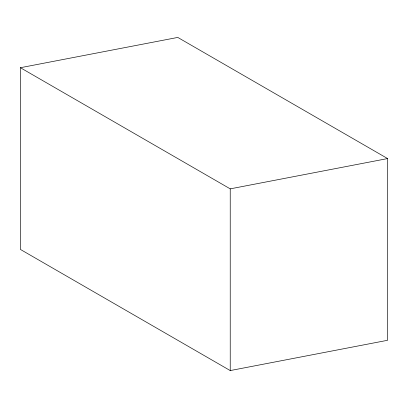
<?xml version="1.0" encoding="UTF-8"?>
<svg xmlns="http://www.w3.org/2000/svg" width="408" height="408" viewBox="0 0 408 408"><rect width="100%" height="100%" fill="white"/><g stroke="black" fill="none" stroke-linecap="round" stroke-linejoin="round"><path stroke-width="0.61" d="M20.4 67.713L177.771 37.429L387.6 158.569L387.6 340.287L230.229 370.571L20.4 249.431L20.4 67.713L230.229 188.858L387.6 158.569M230.229 188.858L230.229 370.571"/></g></svg>
